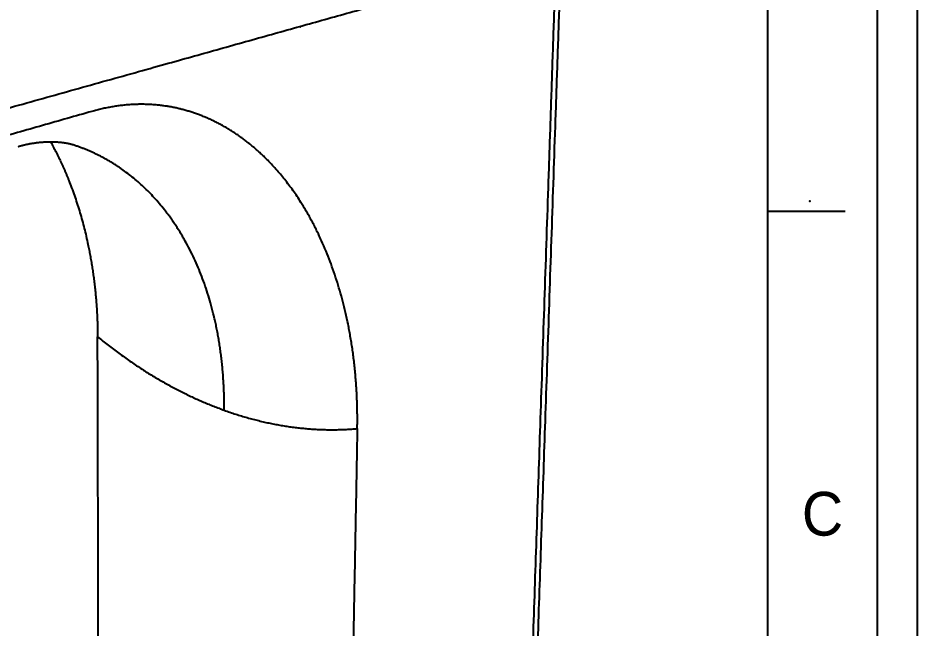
# Model space of a CAD drawing. Extents: x 10469 to 11055, y -15402 to -14985.
# Drawn here: x 10942.6 to 11055.4, y -15207.7 to -15131.2 of the extents above; entities that cross this region are included whole.
import ezdxf

# ---------------------------------------------------------------- set-up
doc = ezdxf.new("R2010")
doc.units = 0
doc.header["$MEASUREMENT"] = 0
doc.layers.get('0').update_dxf_attribs({"linetype": 'CONTINUOUS'})
doc.layers.get('DEFPOINTS').update_dxf_attribs({"linetype": 'CONTINUOUS'})
doc.layers.add('DIM', color=2, linetype='CONTINUOUS')
doc.styles.get("Standard").update_dxf_attribs({"font": ''})
doc.styles.get('Standard').set_extended_font_data('Gulim')

msp = doc.modelspace()

# ---------------------------------------------------------------- linework, layer by layer
for p, q in [((11036.69, -15383.42), (11036.69, -15003.38)), ((11036.69, -15155.39), (11046.39, -15155.39))]:
    msp.add_line(p, q)
msp.add_rational_spline([(10976.38, -15114.4), (10922.44, -15128.14), (10859.84, -15144.08)], [639.543699271, 595.277124443, 551.010549615], degree=2)
at = {"lineweight": -3}
for points, weights, degree in [([(10892.76, -15156.06), (10956.01, -15138.36), (11010.09, -15123.22)], [521.865398011, 566.13197284, 610.398547668], 2), ([(11010.09, -15123.22), (11008.22, -15178.74), (11006.48, -15230.54)], [610.398547668, 632.241841938, 654.085136209], 2), ([(11007.13, -15229.92), (11008.89, -15178.2), (11010.77, -15122.79)], [655.443227803, 633.599933532, 611.756639261], 2), ([(10977.89, -15132.23), (10977.99, -15132.24), (10978.09, -15132.26)], [603.828035212, 604.086610501, 604.360410351], 2), ([(10951.85, -15142.88), (10925.47, -15150.38), (10897.16, -15158.43)], [564.173944818, 544.998671914, 525.82339901], 2), ([(10952.57, -15171.15), (10957.62, -15175.29), (10962.97, -15178.4), (10968.46, -15180.37)], [639.241462065, 635.503843407, 631.082622595, 626.117428097], 3), ([(10952.7, -15226.58), (10952.64, -15199.37), (10952.57, -15171.15)], [662.81130101, 651.026381538, 639.241462065], 2), ([(10968.46, -15180.37), (10974.04, -15182.38), (10979.66, -15183.16), (10985.16, -15182.68)], [626.117428097, 621.152234063, 615.754681392, 610.096310461], 3), ([(10985.16, -15182.68), (10984.61, -15212), (10984.08, -15240.24)], [610.096310461, 621.881229934, 633.666149407], 2)]:
    msp.add_rational_spline(points, weights, degree=degree, dxfattribs=at)
for points, weights, knots in [([(10985.16, -15182.68), (10985.27, -15176.75), (10984.55, -15171.03), (10981.67, -15160.69), (10979.47, -15155.96), (10975.11, -15150.16), (10973.49, -15148.45), (10969.92, -15145.55), (10967.93, -15144.35), (10963.72, -15142.65), (10961.5, -15142.14), (10956.79, -15141.89), (10954.31, -15142.18), (10951.85, -15142.88)], [610.096310461, 607.765100962, 604.72218187, 597.7837799, 593.826128469, 587.507550373, 585.366496373, 581.010747112, 578.769905579, 574.3989934, 572.255476189, 568.062172507, 566.029677461, 564.173944818], [-70.76539, -70.76539, -70.76539, -70.76539, -53.074043, -53.074043, -35.382695, -35.382695, -26.537021, -26.537021, -17.691348, -17.691348, -8.845674, -8.845674, 0, 0, 0, 0]), ([(10949.51, -15147.09), (10949.41, -15147.06), (10949.26, -15147.02), (10949.07, -15146.97), (10948.68, -15146.88), (10948.14, -15146.79), (10947.49, -15146.75), (10946.36, -15146.68), (10945.06, -15146.75), (10943.61, -15147.06), (10943.27, -15147.14), (10942.92, -15147.23), (10942.58, -15147.32)], [595.162323128, 594.153453515, 593.149422727, 592.149680005, 590.151241114, 588.192000274, 586.248355114, 583.039657455, 579.962107936, 576.888495362, 576.146161885, 575.409630224, 574.671398282], [0, 0, 0, 0, 3.042909, 3.042909, 3.042909, 9.116772, 9.116772, 9.116772, 19.128332, 19.128332, 19.128332, 21.550032, 21.550032, 21.550032, 21.550032]), ([(10968.46, -15180.37), (10968.5, -15174.89), (10967.72, -15169.63), (10964.56, -15160.32), (10962.17, -15156.26), (10956.39, -15150.31), (10953.12, -15148.25), (10949.51, -15147.09)], [626.117428097, 623.907984426, 620.996748575, 614.209492637, 610.336143046, 602.64215525, 598.861603061, 595.162356761], [-67.185878, -67.185878, -67.185878, -67.185878, -50.389408, -50.389408, -33.592939, -33.592939, -18.568025, -18.568025, -18.568025, -18.568025])]:
    msp.add_rational_spline(points, weights, degree=3, knots=knots, dxfattribs=at)
msp.add_rational_spline([(10946.69, -15146.72), (10948.09, -15149.27), (10949.25, -15152.05), (10951.71, -15159.93), (10952.56, -15165.44), (10952.57, -15171.15)], [623.863915993, 626.177645645, 628.371254641, 633.867333474, 636.910252565, 639.241462065], degree=3, knots=[-28.027503, -28.027503, -28.027503, -28.027503, -17.691348, -17.691348, 0, 0, 0, 0])
msp.add_point((11041.96, -15154.14))
at = {"layer": 'DEFPOINTS', "color": 7}
msp.add_lwpolyline([(10469.17, -14984.66), (11055.41, -14984.66), (11055.41, -15402.14), (10469.17, -15402.14)], close=True, dxfattribs=at)
at = {"layer": 'DIM', "color": 7}
msp.add_lwpolyline([(10474.17, -14989.66), (11050.41, -14989.66), (11050.41, -15397.14), (10474.17, -15397.14)], close=True, dxfattribs=at)

# ---------------------------------------------------------------- texts
at = {"insert": (11043.55, -15193.4), "char_height": 5.49, "attachment_point": 5}
msp.add_mtext_dynamic_manual_height_columns('C', width=9.702, gutter_width=12.13, heights=[0], dxfattribs=at)

doc.saveas('drawing.dxf')
